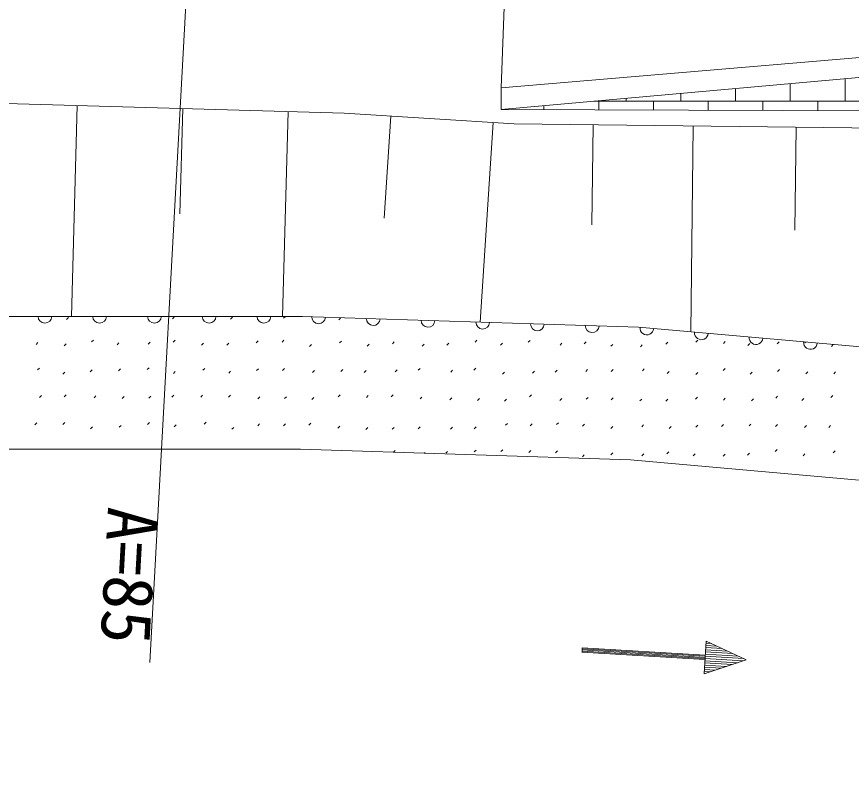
# Model space of a CAD drawing. Units: millimetres, scale not verified. Extents: x 40000 to 680000, y 20000 to 380000.
# Drawn here: x 391972 to 422462, y 259490 to 287042 of the extents above; entities that cross this region are included whole.
import ezdxf
from ezdxf.enums import TextEntityAlignment as Align

# ---------------------------------------------------------------- set-up
doc = ezdxf.new("R2010")
doc.units = ezdxf.units.MM
doc.header["$LTSCALE"] = 1000
doc.layers.add('M-BGD', color=7, linetype='Continuous', lineweight=13)
doc.styles.add('ＭＳ ゴシック', font='')
doc.styles.get('ＭＳ ゴシック').set_extended_font_data('MS Gothic')

msp = doc.modelspace()

# ---------------------------------------------------------------- linework, layer by layer
at = {"layer": 'M-BGD'}
for p, q in [((398431, 292710), (396836, 263435)), ((409801, 287959), (409666, 284438)), ((420234, 284593), (420234, 283951)), ((422234, 284772), (422234, 283951)), ((416234, 284235), (416234, 283951)), ((418234, 284414), (418234, 283951)), ((436007, 283951), (413052, 283951)), ((413234, 283951), (413234, 283636)), ((414234, 284057), (414234, 283951)), ((415234, 283951), (415234, 283630)), ((417234, 283951), (417234, 283623)), ((419234, 283951), (419234, 283616)), ((421234, 283951), (421234, 283610)), ((394185, 283795), (393968, 276087)), ((398039, 283686), (397930, 279832)), ((401893, 283578), (401682, 276087)), ((411234, 283788), (411234, 283643)), ((405635, 283411), (405394, 279672)), ((409374, 283169), (408904, 275875)), ((413027, 283087), (412985, 279433)), ((416681, 283045), (416595, 275518)), ((420445, 283002), (420402, 279238)), ((393796, 275972), (393866, 276042)), ((395730, 276078), (395739, 276087)), ((396770, 276078), (396778, 276087)), ((397658, 275991), (397729, 276062)), ((399784, 275989), (399854, 276060)), ((400703, 276064), (400726, 276087)), ((401715, 276017), (401786, 276087)), ((402736, 276045), (402766, 276076)), ((403736, 275955), (403807, 276026)), ((392678, 275062), (392748, 275133)), ((393704, 275007), (393774, 275077)), ((394710, 275150), (394780, 275221)), ((395638, 275043), (395709, 275114)), ((396774, 275068), (396845, 275139)), ((397685, 275142), (397755, 275212)), ((398725, 275032), (398796, 275102)), ((399650, 275031), (399721, 275101)), ((400720, 275119), (400790, 275190)), ((401664, 275142), (401734, 275212)), ((402673, 274988), (402743, 275058)), ((403764, 275114), (403835, 275184)), ((404774, 274995), (404845, 275065)), ((405697, 275080), (405767, 275151)), ((406782, 274995), (406853, 275066)), ((407685, 275030), (407756, 275101)), ((408715, 275142), (408786, 275213)), ((409647, 275034), (409717, 275104)), ((410659, 275137), (410729, 275208)), ((411821, 275034), (411891, 275105)), ((412706, 275084), (412777, 275154)), ((413680, 274991), (413751, 275061)), ((414757, 274970), (414827, 275041)), ((415690, 275072), (415760, 275143)), ((416782, 275147), (416852, 275217)), ((417789, 275091), (417859, 275162)), ((418684, 275018), (418755, 275089)), ((419756, 275080), (419826, 275151)), ((420766, 275118), (420795, 275146)), ((421735, 274988), (421803, 275057)), ((392736, 274126), (392807, 274197)), ((394656, 274056), (394727, 274127)), ((395692, 274100), (395763, 274171)), ((396743, 274139), (396814, 274209)), ((398777, 274115), (398848, 274186)), ((400731, 274102), (400801, 274173)), ((401683, 274105), (401754, 274175)), ((403812, 274074), (403882, 274144)), ((405801, 274063), (405872, 274133)), ((406635, 274116), (406706, 274186)), ((407827, 274052), (407897, 274122)), ((408670, 274117), (408741, 274188)), ((411641, 274047), (411712, 274118)), ((412759, 274075), (412830, 274146)), ((413691, 274073), (413762, 274144)), ((414828, 274100), (414898, 274171)), ((417779, 274108), (417849, 274179)), ((419770, 274068), (419840, 274139)), ((393659, 273970), (393729, 274041)), ((397694, 273999), (397765, 274070)), ((399717, 274010), (399788, 274080)), ((402779, 274032), (402849, 274103)), ((404664, 274038), (404735, 274109)), ((409725, 273971), (409796, 274042)), ((410817, 274015), (410887, 274085)), ((415731, 273994), (415802, 274065)), ((416782, 273958), (416852, 274028)), ((418771, 273970), (418842, 274041)), ((420805, 273986), (420876, 274056)), ((421819, 273985), (421889, 274056)), ((392804, 273125), (392874, 273196)), ((393709, 273150), (393779, 273221)), ((397636, 273135), (397707, 273206)), ((398693, 273133), (398763, 273203)), ((399708, 273135), (399779, 273206)), ((403713, 273150), (403784, 273221)), ((405654, 273150), (405725, 273220)), ((410709, 273144), (410780, 273214)), ((421712, 273126), (421782, 273196)), ((394797, 273107), (394868, 273178)), ((395825, 273081), (395896, 273152)), ((396802, 273096), (396873, 273166)), ((400781, 273072), (400852, 273143)), ((401752, 273079), (401823, 273150)), ((402752, 273051), (402823, 273122)), ((404747, 273119), (404817, 273190)), ((406707, 273068), (406777, 273138)), ((407795, 273039), (407866, 273109)), ((408811, 273009), (408881, 273080)), ((409793, 272986), (409864, 273056)), ((411817, 273013), (411888, 273084)), ((412781, 273055), (412852, 273126)), ((413692, 273037), (413762, 273107)), ((414736, 272993), (414807, 273063)), ((415683, 272988), (415754, 273059)), ((416774, 273063), (416845, 273134)), ((417788, 273023), (417859, 273094)), ((418819, 272997), (418890, 273068)), ((419699, 273101), (419769, 273171)), ((420658, 273015), (420728, 273085)), ((392640, 272121), (392711, 272191)), ((393655, 272132), (393726, 272203)), ((394669, 271980), (394739, 272051)), ((395714, 272032), (395785, 272102)), ((396753, 272138), (396824, 272209)), ((397724, 272047), (397795, 272118)), ((398819, 272143), (398890, 272214)), ((399829, 271957), (399899, 272028)), ((400776, 272088), (400847, 272159)), ((401721, 272089), (401791, 272160)), ((402645, 272109), (402716, 272180)), ((403703, 272002), (403773, 272073)), ((404728, 271954), (404799, 272024)), ((405689, 271957), (405760, 272027)), ((406635, 271972), (406706, 272043)), ((407817, 271963), (407887, 272034)), ((408689, 271971), (408760, 272042)), ((409828, 272105), (409898, 272175)), ((410733, 272082), (410803, 272152)), ((411697, 272127), (411768, 272198)), ((412647, 272069), (412718, 272140)), ((413676, 271992), (413747, 272063)), ((414804, 272050), (414875, 272121)), ((415812, 271983), (415882, 272054)), ((416779, 272038), (416850, 272108)), ((417722, 272059), (417793, 272130)), ((418726, 272081), (418797, 272151)), ((419689, 272057), (419760, 272127)), ((420753, 272020), (420824, 272091)), ((421636, 272021), (421707, 272092)), ((405738, 271122), (405801, 271185)), ((406863, 271085), (406890, 271113)), ((407643, 271080), (407714, 271150)), ((408681, 271129), (408752, 271199)), ((409655, 271140), (409726, 271211)), ((410687, 271109), (410758, 271180)), ((411661, 271103), (411732, 271174)), ((413677, 271029), (413748, 271099)), ((415721, 271060), (415792, 271131)), ((416690, 270991), (416760, 271062)), ((418667, 271011), (418737, 271082)), ((419683, 271144), (419753, 271215)), ((421804, 271103), (421874, 271173)), ((412636, 270952), (412707, 271023)), ((414808, 270985), (414879, 271056)), ((417786, 270975), (417857, 271045)), ((420699, 270985), (420770, 271055)), ((417083, 263019), (417157, 264217)), ((417546, 264033), (417147, 264057)), ((417351, 264125), (417152, 264137)), ((417157, 264217), (418617, 263527)), ((412623, 263811), (417115, 263538)), ((412633, 263970), (412624, 263811)), ((412626, 263851), (417118, 263578)), ((412628, 263891), (417120, 263618)), ((412631, 263931), (417122, 263658)), ((412633, 263970), (417125, 263698)), ((418130, 263757), (417132, 263818)), ((417936, 263849), (417137, 263897)), ((417741, 263941), (417142, 263977)), ((418617, 263527), (417083, 263019)), ((418310, 263425), (417113, 263498)), ((418515, 263493), (417118, 263578)), ((418520, 263573), (417122, 263658)), ((418325, 263665), (417127, 263738)), ((417492, 263155), (417093, 263179)), ((417697, 263222), (417098, 263259)), ((417901, 263290), (417103, 263338)), ((418106, 263358), (417108, 263418)), ((417288, 263087), (417088, 263099))]:
    msp.add_line(p, q, dxfattribs=at)
for points in [[(409666, 284438), (423642, 285622), (430669, 285740)], [(409666, 284438), (409666, 283648), (424234, 284951), (432446, 284951), (446659, 285662), (433630, 283569), (409666, 283648)], [(272394, 259768), (295206, 268094), (323079, 274236), (333110, 276855), (346728, 280151), (355835, 281886), (365290, 283273), (376739, 283881), (391138, 283881), (403935, 283520), (410140, 283120), (429680, 282896)], [(297876, 262179), (307417, 264781), (314183, 266516), (323316, 268354), (329872, 269826), (338962, 271483), (348703, 272951), (358511, 274219), (368919, 275286), (379662, 275954), (388602, 276087), (402414, 276087), (414690, 275687), (430503, 274286), (447770, 272226), (447256, 267304)], [(299186, 257988), (308479, 260448), (315221, 262088), (324333, 263959), (330862, 265214), (339774, 266796), (349376, 268144), (359070, 269397), (369318, 270448), (379848, 271102), (388639, 271233), (402334, 271233), (414397, 270840), (430002, 269457), (442445, 267973)]]:
    msp.add_lwpolyline(points, dxfattribs=at)
for centre, start, end in [((393001, 276087), 180, 0), ((395001, 276087), 180, 0), ((397001, 276087), 180, 0), ((399001, 276087), 180, 0), ((401001, 276087), 180, 0), ((403001, 276068), 178.1323, 358.1323), ((405000, 276003), 178.1323, 358.1323), ((406998, 275938), 178.1323, 358.1323), ((408997, 275872), 178.1323, 358.1323), ((410996, 275807), 178.1323, 358.1323), ((412995, 275742), 178.1323, 358.1323), ((414993, 275660), 174.9364, 354.9364), ((416985, 275483), 174.9364, 354.9364), ((418978, 275307), 174.9364, 354.9364), ((420970, 275130), 174.9364, 354.9364)]:
    msp.add_arc(centre, 250, start, end, dxfattribs=at)
for points, knots in [([(368490, 329794), (369652, 328612), (370062, 328260), (371159, 327382), (372958, 325943), (374121, 325317), (376189, 324303), (378020, 323404), (379117, 323054), (381013, 322301), (383283, 321400), (384581, 320960), (386864, 320094), (390074, 318877), (391807, 318012), (395076, 316963), (398368, 315907), (400294, 315597), (403647, 314756), (406430, 314058), (407982, 313638), (410781, 313011), (413858, 312322), (415631, 312151), (418685, 311369), (421198, 310725), (422642, 310436), (425049, 309470), (426697, 308809), (427524, 308221), (429155, 307520), (430164, 307086), (430713, 306781), (431773, 306493), (434000, 305888), (435314, 305841), (437573, 305364), (439428, 304972), (440470, 304752), (442294, 304235), (444606, 303580), (445827, 302978), (448094, 302182), (449356, 301739), (450019, 301331), (451327, 301053), (452940, 300710), (453889, 300804), (455536, 300745), (459202, 300613), (461260, 300765), (464928, 300796), (468477, 300827), (470465, 300832), (474013, 300899), (476459, 300945), (477828, 301019), (480274, 301053), (484564, 301112), (486967, 300923), (491258, 300950), (492481, 300958), (493174, 300860), (494388, 301001), (495888, 301177), (496693, 301498), (498186, 301720), (500122, 302008), (501208, 302278), (503165, 302285), (505104, 302291), (506284, 302371), (508092, 301669), (509891, 300970), (510628, 300037), (512147, 298846), (513599, 297706), (514302, 296935), (515688, 295715), (517149, 294429), (517822, 293521), (519435, 292430), (520802, 291505), (521667, 291142), (523130, 290377), (525808, 288978), (527430, 288428), (530059, 286939), (532366, 285631), (533624, 284822), (535756, 283243), (537195, 282177), (537971, 281526), (539246, 280267), (540977, 278556), (541603, 277285), (543249, 275493), (544860, 273740), (545845, 272835), (547509, 271131), (549880, 268704), (550620, 267946), (553580, 264919)], [0, 0, 0, 0, 1, 1, 1, 2, 2, 2, 3, 3, 3, 4, 4, 4, 5, 5, 5, 6, 6, 6, 7, 7, 7, 8, 8, 8, 9, 9, 9, 10, 10, 10, 11, 11, 11, 12, 12, 12, 13, 13, 13, 14, 14, 14, 15, 15, 15, 16, 16, 16, 17, 17, 17, 18, 18, 18, 19, 19, 19, 20, 20, 20, 21, 21, 21, 22, 22, 22, 23, 23, 23, 24, 24, 24, 25, 25, 25, 26, 26, 26, 27, 27, 27, 28, 28, 28, 29, 29, 29, 30, 30, 30, 31, 31, 31, 32, 32, 32, 33, 33, 33, 34, 34, 34, 34]), ([(373874, 328874), (375635, 327352), (376268, 326856), (377977, 325820), (380091, 324538), (381456, 324136), (383780, 323293), (385788, 322565), (386943, 322242), (388992, 321635), (392740, 320524), (394877, 320031), (398637, 318954), (402084, 317967), (403970, 317254), (407441, 316349), (409953, 315694), (411390, 315451), (413915, 314849), (417702, 313945), (419855, 313546), (423588, 312440), (426267, 311646), (427700, 310990), (430339, 310071), (432527, 309310), (433726, 308801), (435945, 308137), (438919, 307247), (440654, 306998), (443644, 306163), (447003, 305225), (448792, 304378), (452172, 303518), (453288, 303234), (453909, 303023), (455054, 302886), (457367, 302610), (458686, 302751), (461015, 302728), (466891, 302671), (470181, 302927), (476057, 302926), (481578, 302924), (484671, 302861), (490191, 302768), (490854, 302756), (491229, 302655), (491889, 302728), (492673, 302815), (493090, 303000), (493863, 303162), (495556, 303518), (496489, 303815), (498205, 304031), (499583, 304204), (500374, 304053), (501759, 303952), (504210, 303773), (505642, 303829), (507996, 303123), (510269, 302441), (511435, 301681), (513405, 300359), (514876, 299372), (515473, 298524), (516840, 297398), (518290, 296204), (519050, 295454), (520630, 294437), (523461, 292615), (525190, 291825), (528175, 290267), (529685, 289479), (530561, 289097), (532083, 288333), (533181, 287782), (533848, 287567), (534886, 286912), (536206, 286078), (536952, 285578), (538045, 284464), (539498, 282982), (540004, 281883), (541322, 280279), (542737, 278556), (543582, 277634), (545072, 275976), (546706, 274157), (547652, 273167), (549336, 271396), (551364, 269263), (552036, 268595), (554605, 266010)], [0, 0, 0, 0, 1, 1, 1, 2, 2, 2, 3, 3, 3, 4, 4, 4, 5, 5, 5, 6, 6, 6, 7, 7, 7, 8, 8, 8, 9, 9, 9, 10, 10, 10, 11, 11, 11, 12, 12, 12, 13, 13, 13, 14, 14, 14, 15, 15, 15, 16, 16, 16, 17, 17, 17, 18, 18, 18, 19, 19, 19, 20, 20, 20, 21, 21, 21, 22, 22, 22, 23, 23, 23, 24, 24, 24, 25, 25, 25, 26, 26, 26, 27, 27, 27, 28, 28, 28, 29, 29, 29, 30, 30, 30, 31, 31, 31, 31]), ([(387440, 324336), (391554, 322911), (392705, 322560), (396114, 321534), (402136, 319720), (405641, 319183), (411727, 317597), (416168, 316439), (418651, 315770), (423070, 314528), (426492, 313565), (428362, 312859), (431810, 311992), (435251, 311128), (437234, 310883), (440684, 310057), (446624, 308637), (449737, 306913), (455763, 305921), (457626, 305614), (458680, 305339), (460567, 305387), (464570, 305490), (466779, 306071), (470775, 306321), (473533, 306494), (475086, 306546), (477848, 306455), (480808, 306356), (482427, 305735), (485387, 305654), (487863, 305586), (489256, 305669), (491726, 305854), (495440, 306132), (497477, 306992), (501200, 306922), (504799, 306854), (506981, 306773), (510274, 305320), (513277, 303996), (514578, 302538), (517213, 300583), (518923, 299315), (519575, 298182), (521417, 297114), (524958, 295059), (527342, 294696), (530958, 292777), (533289, 291539), (534631, 290829), (536629, 289107), (538630, 287383), (539429, 286081), (541100, 284036), (543689, 280866), (544674, 278726), (547323, 275605), (548981, 273651), (550015, 272644), (551863, 270867), (553362, 269425), (553887, 268953), (555806, 267289)], [0, 0, 0, 0, 1, 1, 1, 2, 2, 2, 3, 3, 3, 4, 4, 4, 5, 5, 5, 6, 6, 6, 7, 7, 7, 8, 8, 8, 9, 9, 9, 10, 10, 10, 11, 11, 11, 12, 12, 12, 13, 13, 13, 14, 14, 14, 15, 15, 15, 16, 16, 16, 17, 17, 17, 18, 18, 18, 19, 19, 19, 20, 20, 20, 21, 21, 21, 21])]:
    msp.add_open_spline(points, degree=3, knots=knots, dxfattribs=at)

# ---------------------------------------------------------------- texts
at = {"layer": 'M-BGD', "style": 'ＭＳ ゴシック'}
msp.add_text('A=85', height=1833, rotation=266.882, dxfattribs=at).set_placement((397006, 266556), align=Align.TOP_CENTER)

doc.saveas('drawing.dxf')
